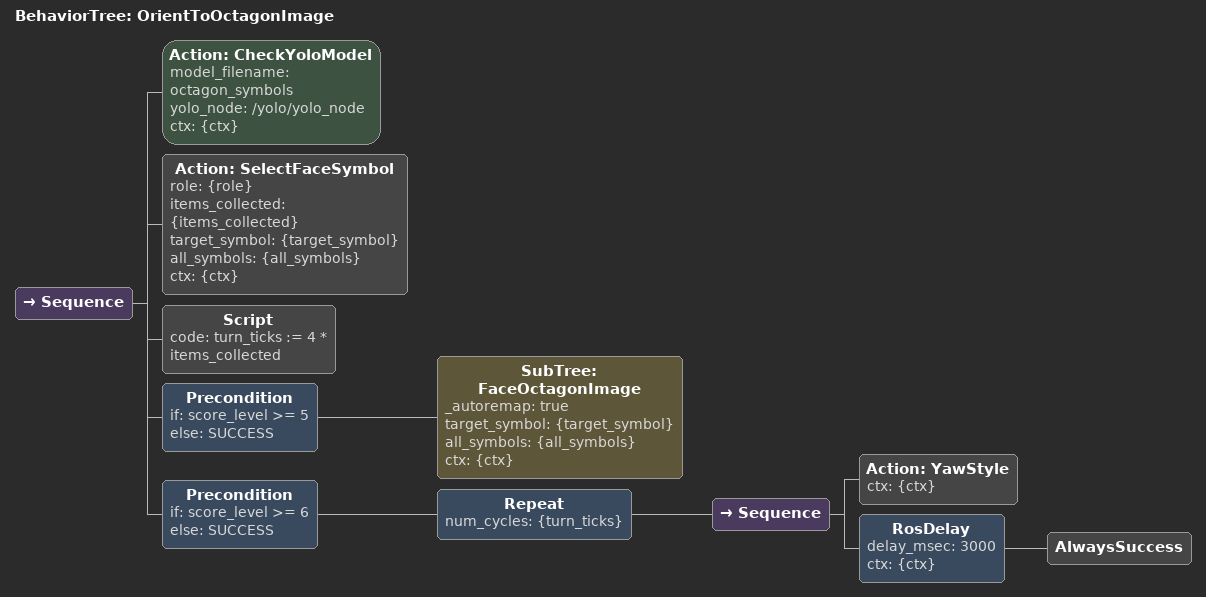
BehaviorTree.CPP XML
<root BTCPP_format="4">
    <BehaviorTree ID="OrientToOctagonImage">
        <Sequence>
            <Action ID="CheckYoloModel" model_filename="octagon_symbols"
                    yolo_node="/yolo/yolo_node" ctx="{ctx}"/>
            <Action ID="SelectFaceSymbol" role="{role}" items_collected="{items_collected}"
                    target_symbol="{target_symbol}" all_symbols="{all_symbols}" ctx="{ctx}"/>
            <Script code="turn_ticks := 4 * items_collected"/>
            <Precondition if="score_level >= 5" else="SUCCESS">
                <SubTree ID="FaceOctagonImage" _autoremap="true"
                         target_symbol="{target_symbol}" all_symbols="{all_symbols}" ctx="{ctx}"/>
            </Precondition>
            <Precondition if="score_level >= 6" else="SUCCESS">
                <Repeat num_cycles="{turn_ticks}">
                    <Sequence>
                        <Action ID="YawStyle" ctx="{ctx}"/>
                        <RosDelay delay_msec="3000" ctx="{ctx}"><AlwaysSuccess/></RosDelay>
                    </Sequence>
                </Repeat>
            </Precondition>
        </Sequence>
    </BehaviorTree>
</root>
